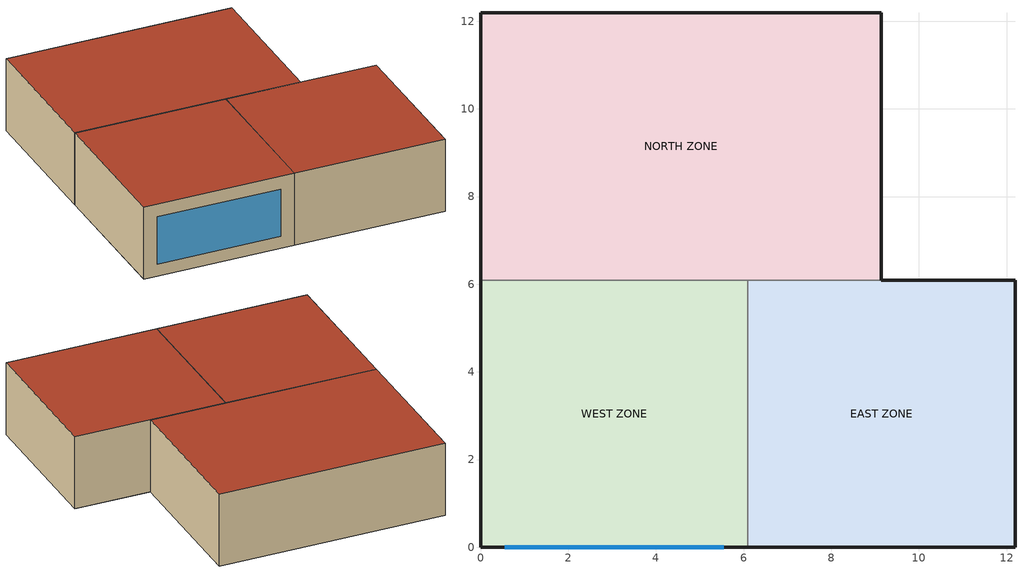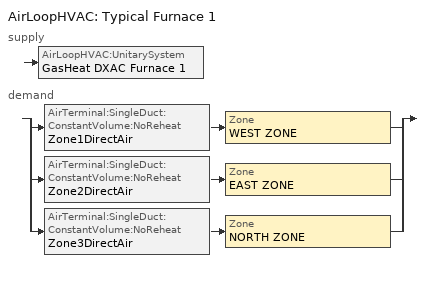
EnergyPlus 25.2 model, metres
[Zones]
WEST ZONE
 floor adiabatic (FLOOR SLAB 8 IN): 0,0 0,6.1 6.1,6.1 6.1,0 z0
 wall outside (EXTWALL80): 0,6.1 0,0 6.1,0 z0:3.05
 wall to NORTH ZONE (PARTITION06): 6.1,6.1 0,6.1 z0:3.05
 wall to EAST ZONE (PARTITION06): 6.1,0 6.1,6.1 z0:3.05
 window (WIN-CON-LIGHT): 0.55,0 5.55,0 z0.5:2.5
 roof outside (ROOF34): 0,6.1 0,0 6.1,0 6.1,6.1 z3.05
EAST ZONE
 floor adiabatic (FLOOR SLAB 8 IN): 6.1,0 6.1,6.1 12.19,6.1 12.19,0 z0
 wall outside (EXTWALL80): 6.1,0 12.19,0 12.19,6.1 9.14,6.1 z0:3.05
 wall to NORTH ZONE (PARTITION06): 9.14,6.1 6.1,6.1 z0:3.05
 roof outside (ROOF34): 6.1,6.1 6.1,0 12.19,0 12.19,6.1 z3.05
NORTH ZONE
 floor adiabatic (FLOOR SLAB 8 IN): 0,6.1 0,12.19 9.14,12.19 9.14,6.1 z0
 wall outside (EXTWALL80): 9.14,6.1 9.14,12.19 0,12.19 0,6.1 z0:3.05
 roof outside (ROOF34): 0,12.19 0,6.1 9.14,6.1 9.14,12.19 z3.05
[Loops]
AirLoopHVAC 'Typical Furnace 1'
 supply: AirLoopHVAC:UnitarySystem 'GasHeat DXAC Furnace 1'
 demand: split
  | AirTerminal:SingleDuct:ConstantVolume:NoReheat 'Zone1DirectAir' > Zone 'WEST ZONE'
  | AirTerminal:SingleDuct:ConstantVolume:NoReheat 'Zone2DirectAir' > Zone 'EAST ZONE'
  | AirTerminal:SingleDuct:ConstantVolume:NoReheat 'Zone3DirectAir' > Zone 'NORTH ZONE'
[Building]
NONE: Loads convergence tolerance value=0.04; Maximum number of warmup days=25; Minimum number of warmup days=6; North axis=0; Solar distribution=FullInteriorAndExterior; Temperature convergence tolerance value=0.4; Terrain=Suburbs
[Site:GroundTemperature:BuildingSurface]
20.03, 20.03, 20.13, 20.3, 20.43, 20.52, 20.62, 20.77, 20.78, 20.55, 20.44, 20.2
[Site:Location]
Miami Intl Ap FL USA WMO=722020: Elevation=11; Latitude=25.82; Longitude=-80.3; Time zone=-5
[SizingPeriod:DesignDay] Barometric pressure=101217; Day of month=21; Daylight saving time indicator=No; Humidity condition type=WetBulb; Rain indicator=No; Snow indicator=No; Solar model indicator=ASHRAEClearSky
Name | Daily dry bulb temperature range | Day type | Maximum dry bulb temperature | Month | Sky clearness | Wetbulb or dewpoint at maximum dry bulb | Wind direction | Wind speed
Miami Intl Ap Ann Clg .4% Condns DB=>MWB | 6.7 | SummerDesignDay | 33.2 | 7 | 1 | 25.3 | 140 | 4.5
Miami Intl Ap Ann Htg 99.6% Condns DB | 0 | WinterDesignDay | 8.7 | 1 | 0 | 8.7 | 340 | 3.8
[Construction]
EXTWALL80: A1 - 1 IN STUCCO, C4 - 4 IN COMMON BRICK, E1 - 3 / 4 IN PLASTER OR GYP BOARD
FLOOR SLAB 8 IN: C10 - 8 IN HW CONCRETE
PARTITION06: E1 - 3 / 4 IN PLASTER OR GYP BOARD, C6 - 8 IN CLAY TILE, E1 - 3 / 4 IN PLASTER OR GYP BOARD
ROOF34: E2 - 1 / 2 IN SLAG OR STONE, E3 - 3 / 8 IN FELT AND MEMBRANE, B5 - 1 IN DENSE INSULATION, C12 - 2 IN HW CONCRETE
WIN-CON-LIGHT: WIN-LAY-GLASS-LIGHT
[Material] Thermal absorptance=0.9
Name | Conductivity | Density | Roughness | Solar absorptance | Specific heat | Thickness | Visible absorptance
A1 - 1 IN STUCCO | 0.691831 | 1858.142 | Smooth | 0.92 | 836.8 | 0.0253898 | 0.92
B5 - 1 IN DENSE INSULATION | 0.0432394 | 91.30524 | VeryRough | 0.5 | 836.8 | 0.0253898 | 0.5
C4 - 4 IN COMMON BRICK | 0.726422 | 1922.216 | Rough | 0.76 | 836.8 | 0.101498 | 0.76
C6 - 8 IN CLAY TILE | 0.570761 | 1121.292 | Smooth | 0.82 | 836.8 | 0.203302 | 0.82
C10 - 8 IN HW CONCRETE | 1.729577 | 2242.585 | MediumRough | 0.65 | 836.8 | 0.203302 | 0.65
C12 - 2 IN HW CONCRETE | 1.729577 | 2242.585 | MediumRough | 0.65 | 836.8 | 0.0509016 | 0.65
E1 - 3 / 4 IN PLASTER OR GYP BOARD | 0.726422 | 1601.846 | Smooth | 0.92 | 836.8 | 0.01905 | 0.92
E2 - 1 / 2 IN SLAG OR STONE | 1.435549 | 881.0155 | Rough | 0.55 | 1673.6 | 0.0127102 | 0.55
E3 - 3 / 8 IN FELT AND MEMBRANE | 0.190253 | 1121.292 | Rough | 0.75 | 1673.6 | 0.00954024 | 0.75
[WindowMaterial:Glazing]
WIN-LAY-GLASS-LIGHT: Back side infrared hemispherical emissivity=0.84; Back side solar reflectance at normal incidence=0.031; Back side visible reflectance at normal incidence=0.05; Conductivity=0.9; Front side infrared hemispherical emissivity=0.84; Front side solar reflectance at normal incidence=0.031; Front side visible reflectance at normal incidence=0.05; Infrared transmittance at normal incidence=0; Optical data type=SpectralAverage; Solar transmittance at normal incidence=0.9; Thickness=0.003; Visible transmittance at normal incidence=0.9
[AirLoopHVAC]
Typical Furnace 1: Design supply air flow rate=1.3
[AirLoopHVAC:UnitarySystem]
GasHeat DXAC Furnace 1: Availability schedule=FanAndCoilAvailSched; Control type=Load; Controlling zone or thermostat location=East Zone; Cooling coil=Furnace ACDXCoil 1; Cooling supply air flow rate=1.3; Cooling supply air flow rate method=SupplyAirFlowRate; Dehumidification control type=None; Fan placement=BlowThrough; Heating coil=Furnace Heating Coil 1; Heating supply air flow rate=1.3; Heating supply air flow rate method=SupplyAirFlowRate; Maximum supply air temperature=80; No load supply air flow rate=0; No load supply air flow rate method=SupplyAirFlowRate; Supply air fan operating mode schedule=CyclingFanSchedule; Supply fan=Supply Fan 1
[AirTerminal:SingleDuct:ConstantVolume:NoReheat] Availability schedule=FanAndCoilAvailSched
Name | Maximum air flow rate
Zone1DirectAir; Zone3DirectAir | 0.47
Zone2DirectAir | 0.36
[AvailabilityManager:Scheduled]
Furnace 1 Avail: Schedule=FanAndCoilAvailSched
[Coil:Cooling:DX]
Furnace ACDXCoil 1: Availability schedule=FanAndCoilAvailSched; Performance object=Furnace ACDXCoil 1 Performance
[Coil:Cooling:DX:CurveFit:OperatingMode]
Furnace ACDXCoil 1 Operating Mode: Nominal speed number=1; Rated evaporator air flow rate=1.3; Rated gross total cooling capacity=25000; Speed 1=Furnace ACDXCoil 1 Speed 1 Performance
[Coil:Cooling:DX:CurveFit:Performance]
Furnace ACDXCoil 1 Performance: Base operating mode=Furnace ACDXCoil 1 Operating Mode; Compressor fuel type=Electricity
[Coil:Cooling:DX:CurveFit:Speed]
Furnace ACDXCoil 1 Speed 1 Performance: 2023 rated evaporator fan power per volume flow rate=934.4; Active fraction of coil face area=1; Condenser air flow rate fraction=1; Energy input ratio modifier function of air flow fraction curve=WindACEIRFFF; Energy input ratio modifier function of temperature curve=WindACEIRFT; Evaporative condenser pump power fraction=1; Evaporator air flow rate fraction=1; Gross cooling cop=3; Gross sensible heat ratio=0.75; Gross total cooling capacity fraction=1; Part load fraction correlation curve=WindACPLFFPLR; Total cooling capacity modifier function of air flow fraction curve=WindACCoolCapFFF; Total cooling capacity modifier function of temperature curve=WindACCoolCapFT
[Coil:Heating:Fuel]
Furnace Heating Coil 1: Availability schedule=FanAndCoilAvailSched; Burner efficiency=0.8; Fuel type=NaturalGas; Nominal capacity=25000
[Coil:WaterHeating:Desuperheater]
WaterHeatingCoil: Availability schedule=DesuperheaterSched; Dead band temperature difference=5; Fraction of pump heat to water=0.2; Heat reclaim efficiency function of temperature curve=HEffFTemp; Heating source=Furnace ACDXCoil 1; Maximum inlet water temperature for heat reclaim=60; Off cycle parasitic electric load=10; On cycle parasitic electric load=10; Rated heat reclaim recovery efficiency=0.25; Rated inlet water temperature=50; Rated outdoor air temperature=35; Setpoint temperature schedule=DesuperheaterTempSch; Tank=WaterHeatingCoilTank; Water flow rate=0.0001; Water pump power=100
[ElectricEquipment] Design level calculation method=EquipmentLevel; Fraction latent=0; Fraction lost=0; Fraction radiant=0.3; Schedule=INTERMITTENT
Name | Design level | Zone or zonelist or space or spacelist
EAST ZONE ElecEq 1 | 1464.375 | EAST ZONE
NORTH ZONE ElecEq 1 | 2928.751 | NORTH ZONE
West Zone ElecEq 1 | 2928.751 | WEST ZONE
[Fan:OnOff]
Supply Fan 1: Availability schedule=FanAndCoilAvailSched; Fan total efficiency=0.7; Maximum flow rate=1.3; Motor efficiency=0.9; Motor in airstream fraction=1; Pressure rise=600
[Lights] Design level calculation method=LightingLevel; End use subcategory=GeneralLights; Fraction radiant=0.2; Fraction replaceable=0; Fraction visible=0.2; Return air fraction=0; Schedule=OFFICE LIGHTING
Name | Lighting level | Zone or zonelist or space or spacelist
EAST ZONE Lights 1 | 1464.375 | EAST ZONE
NORTH ZONE Lights 1 | 878.6252 | NORTH ZONE
[People] Activity level schedule=Activity Sch; Air velocity schedule=Air Velo Sch; Carbon dioxide generation rate=3.82e-08; Clothing insulation calculation method=ClothingInsulationSchedule; Clothing insulation schedule=Clothing Sch; Fraction radiant=0.3; Mean radiant temperature calculation type=EnclosureAveraged; Number of people calculation method=People; Number of people schedule=OFFICE OCCUPANCY; Thermal comfort model 1 type=Fanger; Work efficiency schedule=Work Eff Sch
Name | Number of people | Zone or zonelist or space or spacelist
EAST ZONE | 3 | EAST ZONE
NORTH ZONE | 4 | NORTH ZONE
West Zone People | 3 | WEST ZONE
[ThermostatSetpoint:SingleCooling]
Cooling Setpoint with SB: Setpoint temperature schedule=Cooling Setpoints
[ThermostatSetpoint:SingleHeating]
Heating Setpoint with SB: Setpoint temperature schedule=Heating Setpoints
[WaterHeater:Mixed]
WaterHeatingCoilTank: Ambient temperature indicator=Zone; Ambient temperature zone=WEST ZONE; Deadband temperature difference=2; Heater control type=Cycle; Heater fuel type=Electricity; Heater maximum capacity=25000; Heater minimum capacity=0; Heater thermal efficiency=1; Maximum temperature limit=82.2222; Off cycle loss coefficient to ambient temperature=2; Off cycle loss fraction to zone=1; Off cycle parasitic fuel consumption rate=10; Off cycle parasitic fuel type=Electricity; Off cycle parasitic heat fraction to tank=0; On cycle loss coefficient to ambient temperature=2; On cycle loss fraction to zone=1; On cycle parasitic fuel consumption rate=30; On cycle parasitic fuel type=Electricity; On cycle parasitic heat fraction to tank=0; Peak use flow rate=0.1; Setpoint temperature schedule=Hot Water Setpoint Temp Schedule; Source side effectiveness=0.95; Tank volume=0.785; Use flow rate fraction schedule=Hot Water Demand Schedule
[Zone] Ceiling height=Autocalculate; Multiplier=1; Type=1; Volume=Autocalculate
EAST ZONE; NORTH ZONE; WEST ZONE
[ZoneControl:Thermostat]
Zone 2 Thermostat: Zone or zonelist=EAST ZONE; Control 1=Heating Setpoint with SB; Control 2=Cooling Setpoint with SB; Control type schedule=Zone Control Type Sched
[Zone equipment]
WEST ZONE: Zone1DirectAir
EAST ZONE: Zone2DirectAir
NORTH ZONE: Zone3DirectAir
[Curve:Biquadratic] Input unit type for x=Temperature; Input unit type for y=Temperature; Output unit type=Dimensionless
Name | Maximum value of x | Maximum value of y | Minimum value of x | Minimum value of y | Coefficient1 constant | Coefficient2 x | Coefficient3 x 2 | Coefficient4 y | Coefficient5 y 2 | Coefficient6 x y
HEffFTemp | 80 | 45 | 50 | 20 | 2.66665 | -0.033333 | 0 | 0 | 0 | 0
WindACCoolCapFT | 23.88889 | 46.11111 | 12.77778 | 18 | 0.942588 | 0.00954335 | 0.00068377 | -0.0110427 | 5.249e-06 | -9.72e-06
WindACEIRFT | 23.88889 | 46.11111 | 12.77778 | 18 | 0.342414 | 0.034885 | -0.0006237 | 0.00497722 | 0.000437951 | -0.000728028
[Curve:Quadratic]
Name | Maximum value of x | Minimum value of x | Coefficient1 constant | Coefficient2 x | Coefficient3 x 2
WindACCoolCapFFF | 1.5 | 0.5 | 0.8 | 0.2 | 0
WindACEIRFFF | 1.5 | 0.5 | 1.1552 | -0.1808 | 0.0256
WindACPLFFPLR | 1 | 0 | 0.85 | 0.15 | 0
[Schedule:Compact]
Activity Sch: Through: 12/31, For: AllDays, Until: 24:00, 131.8
Air Velo Sch: Through: 12/31, For: AllDays, Until: 24:00, 0.137
Clothing Sch; DesuperheaterSched: Through: 12/31, For: AllDays, Until: 24:00, 1
Cooling Setpoints: Through: 12/31, For: AllDays, Until:  7:00, 30, Until: 17:00, 24, Until: 24:00, 30
CyclingFanSchedule; Work Eff Sch: Through: 12/31, For: AllDays, Until: 24:00, 0
DesuperheaterTempSch: Through: 12/31, For: AllDays, Until: 24:00, 70
FanAndCoilAvailSched: Through: 3/31, For: AllDays, Until: 24:00, 1, Through: 9/30, For: WeekDays SummerDesignDay, Until: 7:00, 0, Until: 17:00, 1, Until: 24:00, 0, For: WinterDesignDay, Until: 24:00, 0, For: AllOtherDays, Until: 24:00, 0, Through: 12/31, For: AllDays, Until: 24:00, 1
Heating Setpoints: Through: 12/31, For: AllDays, Until:  7:00, 15, Until: 17:00, 20, Until: 24:00, 15
Hot Water Demand Schedule: THROUGH: 12/31, FOR: AllDays, UNTIL: 6:00, 0, UNTIL: 7:00, 0.003, UNTIL: 13:00, 0, UNTIL: 13:10, 0.002, UNTIL: 18:00, 0, UNTIL: 18:30, 0.005, UNTIL: 24:00, 0
Hot Water Setpoint Temp Schedule: Through: 12/31, For: AllDays, Until: 24:00, 50
INTERMITTENT: Through: 12/31, For: WeekDays SummerDesignDay WinterDesignDay, Until: 8:00, 0, Until: 18:00, 1, Until: 24:00, 0, For: AllOtherDays, Until: 24:00, 0
OFFICE LIGHTING: Through: 12/31, For: WeekDays SummerDesignDay WinterDesignDay, Until: 6:00, 0.05, Until: 7:00, 0.2, Until: 17:00, 1, Until: 18:00, 0.5, Until: 24:00, 0.05, For: AllOtherDays, Until: 24:00, 0.05
OFFICE OCCUPANCY: Through: 12/31, For: WeekDays SummerDesignDay WinterDesignDay, Until: 6:00, 0, Until: 7:00, 0.1, Until: 8:00, 0.5, Until: 12:00, 1, Until: 13:00, 0.5, Until: 16:00, 1, Until: 17:00, 0.5, Until: 18:00, 0.1, Until: 24:00, 0, For: AllOtherDays, Until: 24:00, 0
Zone Control Type Sched: Through: 3/31, For: AllDays, Until: 24:00, 1, Through: 9/30, For: AllDays, Until: 24:00, 2, Through: 12/31, For: AllDays, Until: 24:00, 1
